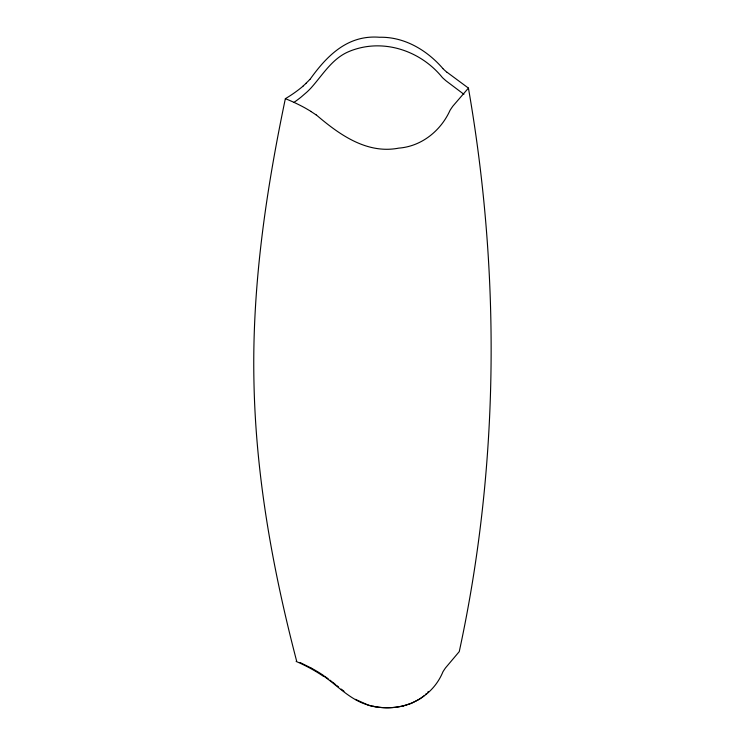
<?xml version="1.0" encoding="UTF-8"?>
<svg xmlns="http://www.w3.org/2000/svg" width="745" height="745" viewBox="0 0 745 745"><rect width="100%" height="100%" fill="white"/><g stroke="black" fill="none" stroke-linecap="round" stroke-linejoin="round"><path stroke-width="1.12" d="M285.344 98.703C265.918 191.8 251.875 286.695 253.961 382.036C255.786 476.418 272.856 569.897 296.622 661.038M309.976 79.417C327.102 55.437 347.738 34.736 379.494 37.259C404.349 36.663 426.969 50.148 442.847 68.484M427.788 692.133L428.31 691.574M447.102 72.302L468.428 88.096L452.969 106.014A194.436 112.281 0 0 0 450.082 110.241C440.863 130.757 421.605 146.374 398.771 148.125C366.745 154.364 339.04 134.407 316.131 114.786M425.581 694.34L426.159 693.791M306.055 83.347L303.224 85.898M423.784 695.932L424.399 695.402M423.16 696.435L421.875 697.441M421.214 697.935L419.835 698.894M419.128 699.359L411.361 703.41L403.222 705.99M373.385 706.26C401.816 712.527 431.718 699.229 442.958 671.757A187.582 108.593 0.3 0 1 445.501 667.911L459.255 651.614C499.262 466.715 500.817 274.281 468.428 88.096M375.145 706.8L374.167 706.623A35.779 20.655 0 0 1 368.579 705.273L355.44 699.35M300.067 662.519L310.749 667.809M310.926 111.377L305.403 108.146A161.786 93.73 -0.1 0 0 285.372 98.675A160.762 92.631 -0.1 0 0 303.308 85.926M463.912 94.308L446.078 80.86A195.181 112.691 0 0 1 442.437 77.62C421.651 51.787 386.124 38.954 354.089 49.617A43.145 24.911 0 0 0 349.219 51.433C332.168 58.334 322.687 75.003 310.926 88.068A140.33 81.019 0 0 1 306.875 92.101L300.85 97.288A162.503 93.823 0 0 1 293.912 102.428M324.457 676.125L325.211 676.646M325.49 676.842L325.975 677.177M323.805 676.153C337.988 686.154 350.374 699.797 367.481 704.835A38.172 22.061 -0.1 0 0 373.357 706.307M326.636 677.661L328.191 678.797M330.026 680.185L331.171 681.051M332.326 681.964L332.903 682.411M343.985 691.286L341.21 689.097M333.481 682.867L334.617 683.78M335.194 684.236L335.762 684.692M337.113 685.782L338.472 686.881M403.185 705.934A43.07 24.864 0 0 1 375.173 706.754M310.74 667.809A157.679 91.039 0 0 1 323.339 675.352M296.119 661.42A166.331 95.304 0.3 0 1 323.442 676.32M309.873 79.389A140.423 80.814 -0.2 0 1 305.944 83.31M447.009 72.34A194.51 112.523 -0.2 0 1 442.763 68.521M310.814 111.443A140.442 81.214 0 0 1 316.01 114.842"/></g></svg>
